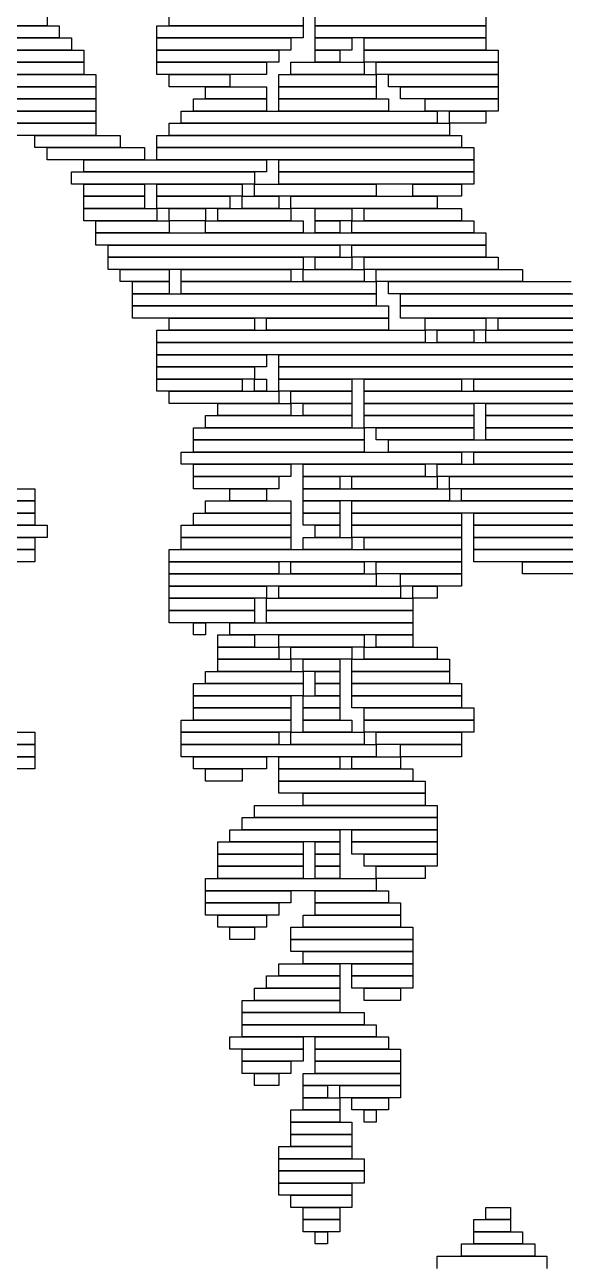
# Model space of a CAD drawing. Extents: x 294 to 729, y 311 to 714.
# Drawn here: x 382.2 to 426.5, y 561.5 to 663.1 of the extents above; entities that cross this region are included whole.
import ezdxf

# ---------------------------------------------------------------- set-up
doc = ezdxf.new("R2010")
doc.units = 0

msp = doc.modelspace()

# ---------------------------------------------------------------- linework, layer by layer
for p, q in [((384, 664), (384, 663)), ((394, 663), (394, 664)), ((405, 664), (405, 663)), ((406, 663), (406, 664)), ((420, 664), (420, 663)), ((384, 663), (337, 663)), ((356, 663), (385, 663)), ((385, 663), (385, 662)), ((393, 663), (405, 663)), ((393, 662), (393, 663)), ((405, 663), (394, 663)), ((405, 663), (405, 662)), ((420, 663), (406, 663)), ((406, 663), (420, 663)), ((406, 662), (406, 663)), ((420, 663), (420, 662)), ((385, 662), (356, 662)), ((370, 662), (386, 662)), ((386, 662), (386, 661)), ((405, 662), (393, 662)), ((393, 662), (404, 662)), ((393, 661), (393, 662)), ((404, 662), (404, 661)), ((420, 662), (406, 662)), ((406, 662), (409, 662)), ((406, 661), (406, 662)), ((409, 662), (409, 661)), ((410, 662), (420, 662)), ((410, 661), (410, 662)), ((420, 662), (420, 661)), ((356, 661), (387, 661)), ((386, 661), (370, 661)), ((387, 661), (387, 660)), ((404, 661), (393, 661)), ((393, 661), (403, 661)), ((393, 660), (393, 661)), ((403, 661), (403, 660)), ((409, 661), (406, 661)), ((406, 661), (408, 661)), ((406, 660), (406, 661)), ((408, 661), (408, 660)), ((420, 661), (410, 661)), ((410, 661), (421, 661)), ((410, 660), (410, 661)), ((421, 661), (421, 660)), ((387, 660), (356, 660)), ((369, 660), (387, 660)), ((387, 660), (387, 659)), ((403, 660), (393, 660)), ((393, 660), (402, 660)), ((393, 659), (393, 660)), ((402, 660), (402, 659)), ((404, 660), (410, 660)), ((404, 659), (404, 660)), ((408, 660), (406, 660)), ((421, 660), (410, 660)), ((410, 660), (410, 659)), ((411, 660), (421, 660)), ((411, 659), (411, 660)), ((421, 660), (421, 659)), ((387, 659), (369, 659)), ((369, 659), (388, 659)), ((388, 659), (388, 658)), ((402, 659), (393, 659)), ((394, 659), (399, 659)), ((394, 658), (394, 659)), ((399, 659), (399, 658)), ((403, 659), (411, 659)), ((403, 658), (403, 659)), ((410, 659), (404, 659)), ((421, 659), (411, 659)), ((411, 659), (411, 658)), ((412, 659), (421, 659)), ((412, 658), (412, 659)), ((421, 659), (421, 658)), ((388, 658), (369, 658)), ((378, 658), (388, 658)), ((388, 658), (388, 657)), ((399, 658), (394, 658)), ((397, 658), (402, 658)), ((397, 657), (397, 658)), ((402, 658), (402, 657)), ((411, 658), (403, 658)), ((403, 658), (411, 658)), ((403, 657), (403, 658)), ((411, 658), (411, 657)), ((421, 658), (412, 658)), ((413, 658), (421, 658)), ((413, 657), (413, 658)), ((421, 658), (421, 657)), ((388, 657), (378, 657)), ((378, 657), (388, 657)), ((388, 657), (388, 656)), ((396, 657), (402, 657)), ((396, 656), (396, 657)), ((402, 657), (397, 657)), ((402, 657), (402, 656)), ((411, 657), (403, 657)), ((403, 657), (412, 657)), ((403, 656), (403, 657)), ((412, 657), (412, 656)), ((421, 657), (413, 657)), ((415, 657), (421, 657)), ((415, 656), (415, 657)), ((421, 657), (421, 656)), ((388, 656), (378, 656)), ((380, 656), (388, 656)), ((388, 656), (388, 655)), ((395, 656), (416, 656)), ((395, 655), (395, 656)), ((402, 656), (396, 656)), ((412, 656), (403, 656)), ((421, 656), (415, 656)), ((416, 656), (416, 655)), ((417, 656), (420, 656)), ((417, 655), (417, 656)), ((420, 656), (420, 655)), ((388, 655), (380, 655)), ((381, 655), (388, 655)), ((388, 655), (388, 654)), ((394, 655), (417, 655)), ((394, 654), (394, 655)), ((416, 655), (395, 655)), ((420, 655), (417, 655)), ((417, 655), (417, 654)), ((388, 654), (381, 654)), ((383, 654), (390, 654)), ((383, 653), (383, 654)), ((390, 654), (390, 653)), ((393, 654), (418, 654)), ((393, 653), (393, 654)), ((417, 654), (394, 654)), ((418, 654), (418, 653)), ((390, 653), (383, 653)), ((384, 653), (392, 653)), ((384, 652), (384, 653)), ((392, 653), (392, 652)), ((418, 653), (393, 653)), ((393, 653), (419, 653)), ((393, 652), (393, 653)), ((419, 653), (419, 652)), ((392, 652), (384, 652)), ((387, 652), (402, 652)), ((387, 651), (387, 652)), ((419, 652), (393, 652)), ((402, 652), (402, 651)), ((403, 652), (419, 652)), ((403, 651), (403, 652)), ((419, 652), (419, 651)), ((386, 651), (401, 651)), ((386, 650), (386, 651)), ((402, 651), (387, 651)), ((401, 651), (401, 650)), ((419, 651), (403, 651)), ((403, 651), (419, 651)), ((403, 650), (403, 651)), ((419, 651), (419, 650)), ((401, 650), (386, 650)), ((387, 650), (392, 650)), ((387, 649), (387, 650)), ((392, 650), (392, 649)), ((393, 650), (400, 650)), ((393, 649), (393, 650)), ((400, 650), (400, 649)), ((401, 650), (411, 650)), ((401, 649), (401, 650)), ((419, 650), (403, 650)), ((411, 650), (411, 649)), ((414, 650), (418, 650)), ((414, 649), (414, 650)), ((418, 650), (418, 649)), ((392, 649), (387, 649)), ((387, 649), (392, 649)), ((387, 648), (387, 649)), ((392, 649), (392, 648)), ((400, 649), (393, 649)), ((393, 649), (399, 649)), ((393, 648), (393, 649)), ((399, 649), (399, 648)), ((400, 649), (403, 649)), ((400, 648), (400, 649)), ((411, 649), (401, 649)), ((403, 649), (403, 648)), ((404, 649), (416, 649)), ((404, 648), (404, 649)), ((418, 649), (414, 649)), ((416, 649), (416, 648)), ((392, 648), (387, 648)), ((387, 648), (393, 648)), ((387, 647), (387, 648)), ((399, 648), (393, 648)), ((393, 648), (393, 647)), ((394, 648), (397, 648)), ((394, 647), (394, 648)), ((397, 648), (397, 647)), ((398, 648), (404, 648)), ((398, 647), (398, 648)), ((403, 648), (400, 648)), ((416, 648), (404, 648)), ((404, 648), (404, 647)), ((406, 648), (409, 648)), ((406, 647), (406, 648)), ((409, 648), (409, 647)), ((410, 648), (418, 648)), ((410, 647), (410, 648)), ((418, 648), (418, 647)), ((393, 647), (387, 647)), ((388, 647), (394, 647)), ((388, 646), (388, 647)), ((397, 647), (394, 647)), ((394, 647), (394, 646)), ((397, 647), (405, 647)), ((397, 646), (397, 647)), ((404, 647), (398, 647)), ((405, 647), (405, 646)), ((409, 647), (406, 647)), ((406, 647), (408, 647)), ((406, 646), (406, 647)), ((408, 647), (408, 646)), ((409, 647), (419, 647)), ((409, 646), (409, 647)), ((418, 647), (410, 647)), ((419, 647), (419, 646)), ((394, 646), (388, 646)), ((388, 646), (420, 646)), ((388, 645), (388, 646)), ((405, 646), (397, 646)), ((408, 646), (406, 646)), ((419, 646), (409, 646)), ((420, 646), (420, 645)), ((420, 645), (388, 645)), ((389, 645), (408, 645)), ((389, 644), (389, 645)), ((408, 645), (408, 644)), ((409, 645), (420, 645)), ((409, 644), (409, 645)), ((420, 645), (420, 644)), ((408, 644), (389, 644)), ((389, 644), (405, 644)), ((389, 643), (389, 644)), ((405, 644), (405, 643)), ((406, 644), (409, 644)), ((406, 643), (406, 644)), ((420, 644), (409, 644)), ((409, 644), (409, 643)), ((410, 644), (421, 644)), ((410, 643), (410, 644)), ((421, 644), (421, 643)), ((405, 643), (389, 643)), ((390, 643), (394, 643)), ((390, 642), (390, 643)), ((394, 643), (394, 642)), ((395, 643), (404, 643)), ((395, 642), (395, 643)), ((404, 643), (404, 642)), ((405, 643), (410, 643)), ((405, 642), (405, 643)), ((409, 643), (406, 643)), ((421, 643), (410, 643)), ((410, 643), (410, 642)), ((411, 643), (423, 643)), ((411, 642), (411, 643)), ((423, 643), (423, 642)), ((394, 642), (390, 642)), ((391, 642), (394, 642)), ((391, 641), (391, 642)), ((394, 641), (391, 641)), ((391, 641), (411, 641)), ((391, 640), (391, 641)), ((394, 642), (394, 641)), ((404, 642), (395, 642)), ((395, 642), (411, 642)), ((395, 641), (395, 642)), ((411, 641), (395, 641)), ((410, 642), (405, 642)), ((423, 642), (411, 642)), ((411, 642), (411, 641)), ((411, 641), (411, 640)), ((412, 642), (427, 642)), ((412, 641), (412, 642)), ((427, 641), (412, 641)), ((413, 641), (431, 641)), ((413, 640), (413, 641)), ((411, 640), (391, 640)), ((391, 640), (412, 640)), ((391, 639), (391, 640)), ((412, 640), (412, 639)), ((431, 640), (413, 640)), ((413, 640), (433, 640)), ((413, 639), (413, 640)), ((412, 639), (391, 639)), ((394, 639), (401, 639)), ((394, 638), (394, 639)), ((401, 639), (401, 638)), ((402, 639), (412, 639)), ((402, 638), (402, 639)), ((412, 639), (412, 638)), ((433, 639), (413, 639)), ((415, 639), (420, 639)), ((415, 638), (415, 639)), ((420, 639), (420, 638)), ((421, 639), (433, 639)), ((421, 638), (421, 639)), ((393, 638), (415, 638)), ((393, 637), (393, 638)), ((401, 638), (394, 638)), ((412, 638), (402, 638)), ((420, 638), (415, 638)), ((415, 638), (415, 637)), ((416, 638), (419, 638)), ((416, 637), (416, 638)), ((419, 638), (419, 637)), ((420, 638), (433, 638)), ((420, 637), (420, 638)), ((433, 638), (421, 638)), ((415, 637), (393, 637)), ((393, 637), (433, 637)), ((393, 636), (393, 637)), ((419, 637), (416, 637)), ((433, 637), (420, 637)), ((433, 636), (393, 636)), ((393, 636), (402, 636)), ((393, 635), (393, 636)), ((402, 636), (402, 635)), ((403, 636), (434, 636)), ((403, 635), (403, 636)), ((402, 635), (393, 635)), ((393, 635), (401, 635)), ((393, 634), (393, 635)), ((401, 635), (401, 634)), ((434, 635), (403, 635)), ((403, 635), (436, 635)), ((403, 634), (403, 635)), ((401, 634), (393, 634)), ((393, 634), (400, 634)), ((393, 633), (393, 634)), ((400, 634), (400, 633)), ((401, 634), (402, 634)), ((401, 633), (401, 634)), ((402, 634), (402, 633)), ((436, 634), (403, 634)), ((403, 634), (409, 634)), ((403, 633), (403, 634)), ((409, 634), (409, 633)), ((410, 634), (418, 634)), ((410, 633), (410, 634)), ((418, 634), (418, 633)), ((419, 634), (444, 634)), ((419, 633), (419, 634)), ((400, 633), (393, 633)), ((394, 633), (403, 633)), ((394, 632), (394, 633)), ((402, 633), (401, 633)), ((409, 633), (403, 633)), ((403, 633), (403, 632)), ((404, 633), (409, 633)), ((404, 632), (404, 633)), ((409, 633), (409, 632)), ((418, 633), (410, 633)), ((410, 633), (446, 633)), ((410, 632), (410, 633)), ((444, 633), (419, 633)), ((403, 632), (394, 632)), ((398, 632), (404, 632)), ((398, 631), (398, 632)), ((409, 632), (404, 632)), ((404, 632), (404, 631)), ((405, 632), (409, 632)), ((405, 631), (405, 632)), ((409, 632), (409, 631)), ((446, 632), (410, 632)), ((410, 632), (419, 632)), ((410, 631), (410, 632)), ((419, 632), (419, 631)), ((420, 632), (435, 632)), ((420, 631), (420, 632)), ((397, 631), (409, 631)), ((397, 630), (397, 631)), ((404, 631), (398, 631)), ((409, 631), (405, 631)), ((409, 631), (409, 630)), ((419, 631), (410, 631)), ((410, 631), (419, 631)), ((410, 630), (410, 631)), ((419, 631), (419, 630)), ((435, 631), (420, 631)), ((420, 631), (435, 631)), ((420, 630), (420, 631)), ((396, 630), (410, 630)), ((396, 629), (396, 630)), ((409, 630), (397, 630)), ((419, 630), (410, 630)), ((410, 630), (410, 629)), ((411, 630), (419, 630)), ((411, 629), (411, 630)), ((419, 630), (419, 629)), ((435, 630), (420, 630)), ((420, 630), (435, 630)), ((420, 629), (420, 630)), ((410, 629), (396, 629)), ((396, 629), (410, 629)), ((396, 628), (396, 629)), ((410, 629), (410, 628)), ((419, 629), (411, 629)), ((412, 629), (440, 629)), ((412, 628), (412, 629)), ((435, 629), (420, 629)), ((395, 628), (418, 628)), ((395, 627), (395, 628)), ((410, 628), (396, 628)), ((440, 628), (412, 628)), ((418, 628), (418, 627)), ((419, 628), (435, 628)), ((419, 627), (419, 628)), ((418, 627), (395, 627)), ((396, 627), (404, 627)), ((396, 626), (396, 627)), ((404, 627), (404, 626)), ((405, 627), (415, 627)), ((405, 626), (405, 627)), ((415, 627), (415, 626)), ((416, 627), (437, 627)), ((416, 626), (416, 627)), ((435, 627), (419, 627)), ((404, 626), (396, 626)), ((396, 626), (403, 626)), ((396, 625), (396, 626)), ((403, 626), (403, 625)), ((415, 626), (405, 626)), ((405, 626), (408, 626)), ((405, 625), (405, 626)), ((408, 626), (408, 625)), ((409, 626), (416, 626)), ((409, 625), (409, 626)), ((437, 626), (416, 626)), ((416, 626), (416, 625)), ((417, 626), (438, 626)), ((417, 625), (417, 626)), ((370, 625), (383, 625)), ((383, 625), (383, 624)), ((403, 625), (396, 625)), ((399, 625), (402, 625)), ((399, 624), (399, 625)), ((402, 625), (402, 624)), ((408, 625), (405, 625)), ((405, 625), (417, 625)), ((405, 624), (405, 625)), ((416, 625), (409, 625)), ((438, 625), (417, 625)), ((417, 625), (417, 624)), ((418, 625), (448, 625)), ((418, 624), (418, 625)), ((383, 624), (370, 624)), ((371, 624), (383, 624)), ((383, 624), (383, 623)), ((397, 624), (404, 624)), ((397, 623), (397, 624)), ((402, 624), (399, 624)), ((404, 624), (404, 623)), ((417, 624), (405, 624)), ((405, 624), (408, 624)), ((405, 623), (405, 624)), ((408, 624), (408, 623)), ((409, 624), (501, 624)), ((409, 623), (409, 624)), ((448, 624), (418, 624)), ((383, 623), (371, 623)), ((371, 623), (383, 623)), ((383, 623), (383, 622)), ((396, 623), (404, 623)), ((396, 622), (396, 623)), ((404, 623), (397, 623)), ((404, 623), (404, 622)), ((408, 623), (405, 623)), ((405, 623), (408, 623)), ((405, 622), (405, 623)), ((408, 623), (408, 622)), ((501, 623), (409, 623)), ((409, 623), (418, 623)), ((409, 622), (409, 623)), ((418, 623), (418, 622)), ((419, 623), (637, 623)), ((419, 622), (419, 623)), ((364, 622), (384, 622)), ((383, 622), (371, 622)), ((384, 622), (384, 621)), ((395, 622), (404, 622)), ((395, 621), (395, 622)), ((404, 622), (396, 622)), ((404, 622), (404, 621)), ((408, 622), (405, 622)), ((406, 622), (408, 622)), ((406, 621), (406, 622)), ((408, 622), (408, 621)), ((418, 622), (409, 622)), ((409, 622), (418, 622)), ((409, 621), (409, 622)), ((418, 622), (418, 621)), ((637, 622), (419, 622)), ((419, 622), (436, 622)), ((419, 621), (419, 622)), ((384, 621), (364, 621)), ((373, 621), (383, 621)), ((383, 621), (383, 620)), ((404, 621), (395, 621)), ((395, 621), (404, 621)), ((395, 620), (395, 621)), ((404, 621), (404, 620)), ((405, 621), (409, 621)), ((405, 620), (405, 621)), ((408, 621), (406, 621)), ((418, 621), (409, 621)), ((409, 621), (409, 620)), ((410, 621), (418, 621)), ((410, 620), (410, 621)), ((418, 621), (418, 620)), ((436, 621), (419, 621)), ((419, 621), (436, 621)), ((419, 620), (419, 621)), ((383, 620), (373, 620)), ((374, 620), (383, 620)), ((383, 620), (383, 619)), ((394, 620), (418, 620)), ((394, 619), (394, 620)), ((404, 620), (395, 620)), ((409, 620), (405, 620)), ((418, 620), (410, 620)), ((418, 620), (418, 619)), ((436, 620), (419, 620)), ((419, 620), (436, 620)), ((419, 619), (419, 620)), ((383, 619), (374, 619)), ((418, 619), (394, 619)), ((394, 619), (403, 619)), ((394, 618), (394, 619)), ((403, 619), (403, 618)), ((404, 619), (410, 619)), ((404, 618), (404, 619)), ((410, 619), (410, 618)), ((411, 619), (418, 619)), ((411, 618), (411, 619)), ((418, 619), (418, 618)), ((436, 619), (419, 619)), ((423, 619), (441, 619)), ((423, 618), (423, 619)), ((403, 618), (394, 618)), ((394, 618), (411, 618)), ((394, 617), (394, 618)), ((410, 618), (404, 618)), ((418, 618), (411, 618)), ((411, 618), (411, 617)), ((413, 618), (418, 618)), ((413, 617), (413, 618)), ((418, 618), (418, 617)), ((441, 618), (423, 618)), ((411, 617), (394, 617)), ((394, 617), (402, 617)), ((394, 616), (394, 617)), ((402, 617), (402, 616)), ((403, 617), (413, 617)), ((403, 616), (403, 617)), ((418, 617), (413, 617)), ((413, 617), (413, 616)), ((414, 617), (416, 617)), ((414, 616), (414, 617)), ((416, 617), (416, 616)), ((402, 616), (394, 616)), ((394, 616), (401, 616)), ((394, 615), (394, 616)), ((401, 616), (401, 615)), ((402, 616), (414, 616)), ((402, 615), (402, 616)), ((413, 616), (403, 616)), ((416, 616), (414, 616)), ((414, 616), (414, 615)), ((401, 615), (394, 615)), ((394, 615), (401, 615)), ((394, 614), (394, 615)), ((401, 615), (401, 614)), ((414, 615), (402, 615)), ((402, 615), (414, 615)), ((402, 614), (402, 615)), ((414, 615), (414, 614)), ((401, 614), (394, 614)), ((396, 614), (397, 614)), ((396, 613), (396, 614)), ((397, 614), (397, 613)), ((399, 614), (414, 614)), ((399, 613), (399, 614)), ((414, 614), (402, 614)), ((414, 614), (414, 613)), ((397, 613), (396, 613)), ((398, 613), (401, 613)), ((398, 612), (398, 613)), ((414, 613), (399, 613)), ((401, 613), (401, 612)), ((403, 613), (410, 613)), ((403, 612), (403, 613)), ((410, 613), (410, 612)), ((411, 613), (414, 613)), ((411, 612), (411, 613)), ((414, 613), (414, 612)), ((401, 612), (398, 612)), ((398, 612), (403, 612)), ((398, 611), (398, 612)), ((410, 612), (403, 612)), ((403, 612), (403, 611)), ((404, 612), (409, 612)), ((404, 611), (404, 612)), ((409, 612), (409, 611)), ((410, 612), (416, 612)), ((410, 611), (410, 612)), ((414, 612), (411, 612)), ((416, 612), (416, 611)), ((403, 611), (398, 611)), ((398, 611), (404, 611)), ((398, 610), (398, 611)), ((409, 611), (404, 611)), ((404, 611), (404, 610)), ((405, 611), (408, 611)), ((405, 610), (405, 611)), ((408, 611), (408, 610)), ((409, 611), (417, 611)), ((409, 610), (409, 611)), ((416, 611), (410, 611)), ((417, 611), (417, 610)), ((397, 610), (405, 610)), ((397, 609), (397, 610)), ((404, 610), (398, 610)), ((408, 610), (405, 610)), ((405, 610), (405, 609)), ((406, 610), (408, 610)), ((406, 609), (406, 610)), ((408, 610), (408, 609)), ((417, 610), (409, 610)), ((409, 610), (417, 610)), ((409, 609), (409, 610)), ((417, 610), (417, 609)), ((396, 609), (405, 609)), ((396, 608), (396, 609)), ((405, 609), (397, 609)), ((405, 609), (405, 608)), ((408, 609), (406, 609)), ((406, 609), (408, 609)), ((406, 608), (406, 609)), ((408, 609), (408, 608)), ((417, 609), (409, 609)), ((409, 609), (418, 609)), ((409, 608), (409, 609)), ((418, 609), (418, 608)), ((405, 608), (396, 608)), ((396, 608), (404, 608)), ((396, 607), (396, 608)), ((404, 608), (404, 607)), ((405, 608), (408, 608)), ((405, 607), (405, 608)), ((408, 608), (406, 608)), ((408, 608), (408, 607)), ((418, 608), (409, 608)), ((409, 608), (418, 608)), ((409, 607), (409, 608)), ((418, 608), (418, 607)), ((404, 607), (396, 607)), ((396, 607), (404, 607)), ((396, 606), (396, 607)), ((404, 607), (404, 606)), ((408, 607), (405, 607)), ((405, 607), (408, 607)), ((405, 606), (405, 607)), ((408, 607), (408, 606)), ((418, 607), (409, 607)), ((410, 607), (419, 607)), ((410, 606), (410, 607)), ((419, 607), (419, 606)), ((395, 606), (404, 606)), ((395, 605), (395, 606)), ((404, 606), (396, 606)), ((404, 606), (404, 605)), ((408, 606), (405, 606)), ((405, 606), (409, 606)), ((405, 605), (405, 606)), ((409, 606), (409, 605)), ((419, 606), (410, 606)), ((410, 606), (419, 606)), ((410, 605), (410, 606)), ((419, 606), (419, 605)), ((373, 605), (383, 605)), ((383, 605), (383, 604)), ((404, 605), (395, 605)), ((395, 605), (403, 605)), ((395, 604), (395, 605)), ((403, 605), (403, 604)), ((404, 605), (410, 605)), ((404, 604), (404, 605)), ((409, 605), (405, 605)), ((419, 605), (410, 605)), ((410, 605), (410, 604)), ((411, 605), (418, 605)), ((411, 604), (411, 605)), ((418, 605), (418, 604)), ((383, 604), (373, 604)), ((373, 604), (383, 604)), ((383, 604), (383, 603)), ((403, 604), (395, 604)), ((395, 604), (411, 604)), ((395, 603), (395, 604)), ((410, 604), (404, 604)), ((418, 604), (411, 604)), ((411, 604), (411, 603)), ((413, 604), (418, 604)), ((413, 603), (413, 604)), ((418, 604), (418, 603)), ((383, 603), (373, 603)), ((375, 603), (383, 603)), ((383, 603), (383, 602)), ((411, 603), (395, 603)), ((396, 603), (402, 603)), ((396, 602), (396, 603)), ((402, 603), (402, 602)), ((403, 603), (408, 603)), ((403, 602), (403, 603)), ((408, 603), (408, 602)), ((409, 603), (413, 603)), ((409, 602), (409, 603)), ((418, 603), (413, 603)), ((413, 603), (413, 602)), ((383, 602), (375, 602)), ((402, 602), (396, 602)), ((397, 602), (400, 602)), ((397, 601), (397, 602)), ((400, 602), (400, 601)), ((408, 602), (403, 602)), ((403, 602), (414, 602)), ((403, 601), (403, 602)), ((413, 602), (409, 602)), ((414, 602), (414, 601)), ((400, 601), (397, 601)), ((414, 601), (403, 601)), ((403, 601), (415, 601)), ((403, 600), (403, 601)), ((415, 601), (415, 600)), ((415, 600), (403, 600)), ((405, 600), (415, 600)), ((405, 599), (405, 600)), ((415, 600), (415, 599)), ((401, 599), (416, 599)), ((401, 598), (401, 599)), ((415, 599), (405, 599)), ((416, 599), (416, 598)), ((400, 598), (416, 598)), ((400, 597), (400, 598)), ((416, 598), (401, 598)), ((416, 598), (416, 597)), ((399, 597), (408, 597)), ((399, 596), (399, 597)), ((416, 597), (400, 597)), ((408, 597), (408, 596)), ((409, 597), (416, 597)), ((409, 596), (409, 597)), ((416, 597), (416, 596)), ((398, 596), (405, 596)), ((398, 595), (398, 596)), ((408, 596), (399, 596)), ((405, 596), (405, 595)), ((406, 596), (408, 596)), ((406, 595), (406, 596)), ((408, 596), (408, 595)), ((416, 596), (409, 596)), ((409, 596), (416, 596)), ((409, 595), (409, 596)), ((416, 596), (416, 595)), ((405, 595), (398, 595)), ((398, 595), (405, 595)), ((398, 594), (398, 595)), ((405, 595), (405, 594)), ((408, 595), (406, 595)), ((406, 595), (408, 595)), ((406, 594), (406, 595)), ((408, 595), (408, 594)), ((416, 595), (409, 595)), ((410, 595), (416, 595)), ((410, 594), (410, 595)), ((416, 595), (416, 594)), ((405, 594), (398, 594)), ((398, 594), (405, 594)), ((398, 593), (398, 594)), ((405, 594), (405, 593)), ((408, 594), (406, 594)), ((406, 594), (408, 594)), ((406, 593), (406, 594)), ((408, 594), (408, 593)), ((416, 594), (410, 594)), ((411, 594), (415, 594)), ((411, 593), (411, 594)), ((415, 594), (415, 593)), ((397, 593), (411, 593)), ((397, 592), (397, 593)), ((405, 593), (398, 593)), ((408, 593), (406, 593)), ((415, 593), (411, 593)), ((411, 593), (411, 592)), ((411, 592), (397, 592)), ((397, 592), (404, 592)), ((397, 591), (397, 592)), ((404, 592), (404, 591)), ((406, 592), (412, 592)), ((406, 591), (406, 592)), ((412, 592), (412, 591)), ((404, 591), (397, 591)), ((397, 591), (403, 591)), ((397, 590), (397, 591)), ((403, 591), (403, 590)), ((412, 591), (406, 591)), ((406, 591), (413, 591)), ((406, 590), (406, 591)), ((413, 591), (413, 590)), ((403, 590), (397, 590)), ((398, 590), (402, 590)), ((398, 589), (398, 590)), ((402, 590), (402, 589)), ((405, 590), (413, 590)), ((405, 589), (405, 590)), ((413, 590), (406, 590)), ((413, 590), (413, 589)), ((402, 589), (398, 589)), ((399, 589), (401, 589)), ((399, 588), (399, 589)), ((401, 589), (401, 588)), ((404, 589), (414, 589)), ((404, 588), (404, 589)), ((413, 589), (405, 589)), ((414, 589), (414, 588)), ((401, 588), (399, 588)), ((414, 588), (404, 588)), ((404, 588), (414, 588)), ((404, 587), (404, 588)), ((414, 588), (414, 587)), ((414, 587), (404, 587)), ((405, 587), (414, 587)), ((405, 586), (405, 587)), ((414, 587), (414, 586)), ((403, 586), (408, 586)), ((403, 585), (403, 586)), ((414, 586), (405, 586)), ((408, 586), (408, 585)), ((409, 586), (414, 586)), ((409, 585), (409, 586)), ((414, 586), (414, 585)), ((402, 585), (408, 585)), ((402, 584), (402, 585)), ((408, 585), (403, 585)), ((408, 585), (408, 584)), ((414, 585), (409, 585)), ((409, 585), (414, 585)), ((409, 584), (409, 585)), ((414, 585), (414, 584)), ((401, 584), (408, 584)), ((401, 583), (401, 584)), ((408, 584), (402, 584)), ((408, 584), (408, 583)), ((414, 584), (409, 584)), ((410, 584), (413, 584)), ((410, 583), (410, 584)), ((413, 584), (413, 583)), ((400, 583), (408, 583)), ((400, 582), (400, 583)), ((408, 583), (401, 583)), ((408, 583), (408, 582)), ((413, 583), (410, 583)), ((408, 582), (400, 582)), ((400, 582), (410, 582)), ((400, 581), (400, 582)), ((410, 582), (410, 581)), ((410, 581), (400, 581)), ((400, 581), (411, 581)), ((400, 580), (400, 581)), ((411, 581), (411, 580)), ((399, 580), (405, 580)), ((399, 579), (399, 580)), ((411, 580), (400, 580)), ((405, 580), (405, 579)), ((406, 580), (412, 580)), ((406, 579), (406, 580)), ((412, 580), (412, 579)), ((405, 579), (399, 579)), ((400, 579), (405, 579)), ((400, 578), (400, 579)), ((405, 579), (405, 578)), ((412, 579), (406, 579)), ((406, 579), (413, 579)), ((406, 578), (406, 579)), ((413, 579), (413, 578)), ((405, 578), (400, 578)), ((400, 578), (404, 578)), ((400, 577), (400, 578)), ((404, 577), (400, 577)), ((401, 577), (403, 577)), ((401, 576), (401, 577)), ((403, 577), (403, 576)), ((404, 578), (404, 577)), ((405, 577), (413, 577)), ((405, 576), (405, 577)), ((413, 578), (406, 578)), ((406, 578), (413, 578)), ((406, 577), (406, 578)), ((413, 577), (406, 577)), ((413, 578), (413, 577)), ((413, 577), (413, 576)), ((403, 576), (401, 576)), ((413, 576), (405, 576)), ((405, 576), (407, 576)), ((405, 575), (405, 576)), ((407, 576), (407, 575)), ((408, 576), (413, 576)), ((408, 575), (408, 576)), ((413, 576), (413, 575)), ((407, 575), (405, 575)), ((405, 575), (408, 575)), ((405, 574), (405, 575)), ((413, 575), (408, 575)), ((408, 575), (408, 574)), ((409, 575), (412, 575)), ((409, 574), (409, 575)), ((412, 575), (412, 574)), ((404, 574), (408, 574)), ((404, 573), (404, 574)), ((408, 574), (405, 574)), ((408, 574), (408, 573)), ((412, 574), (409, 574)), ((410, 574), (411, 574)), ((410, 573), (410, 574)), ((411, 574), (411, 573)), ((408, 573), (404, 573)), ((404, 573), (409, 573)), ((404, 572), (404, 573)), ((409, 573), (409, 572)), ((411, 573), (410, 573)), ((409, 572), (404, 572)), ((404, 572), (409, 572)), ((404, 571), (404, 572)), ((409, 572), (409, 571)), ((403, 571), (409, 571)), ((403, 570), (403, 571)), ((409, 571), (404, 571)), ((409, 571), (409, 570)), ((409, 570), (403, 570)), ((403, 570), (410, 570)), ((403, 569), (403, 570)), ((410, 570), (410, 569)), ((410, 569), (403, 569)), ((403, 569), (410, 569)), ((403, 568), (403, 569)), ((410, 569), (410, 568)), ((410, 568), (403, 568)), ((403, 568), (409, 568)), ((403, 567), (403, 568)), ((409, 568), (409, 567)), ((409, 567), (403, 567)), ((404, 567), (409, 567)), ((404, 566), (404, 567)), ((409, 567), (409, 566)), ((409, 566), (404, 566)), ((405, 566), (408, 566)), ((405, 565), (405, 566)), ((408, 566), (408, 565)), ((420, 566), (422, 566)), ((420, 565), (420, 566)), ((422, 566), (422, 565)), ((408, 565), (405, 565)), ((405, 565), (408, 565)), ((405, 564), (405, 565)), ((408, 565), (408, 564)), ((419, 565), (422, 565)), ((419, 564), (419, 565)), ((422, 565), (420, 565)), ((422, 565), (422, 564)), ((408, 564), (405, 564)), ((406, 564), (407, 564)), ((406, 563), (406, 564)), ((407, 564), (407, 563)), ((422, 564), (419, 564)), ((419, 564), (423, 564)), ((419, 563), (419, 564)), ((423, 564), (423, 563)), ((407, 563), (406, 563)), ((418, 563), (424, 563)), ((418, 562), (418, 563)), ((423, 563), (419, 563)), ((424, 563), (424, 562)), ((416, 562), (425, 562)), ((416, 561), (416, 562)), ((424, 562), (418, 562)), ((425, 562), (425, 561))]:
    msp.add_line(p, q)

doc.saveas('drawing.dxf')
